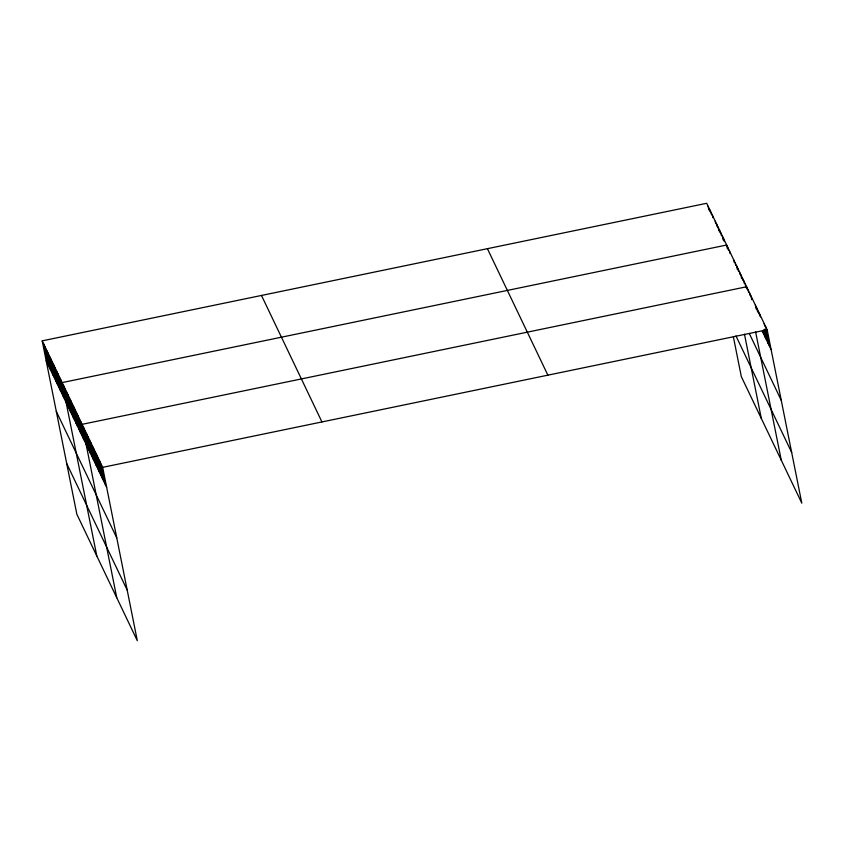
<?xml version="1.0" encoding="UTF-8"?>
<svg xmlns="http://www.w3.org/2000/svg" width="844" height="844" viewBox="0 0 844 844"><rect width="100%" height="100%" fill="white"/><g stroke="black" fill="none" stroke-linecap="round" stroke-linejoin="round"><path stroke-width="1.27" d="M42.2 340.849L102.662 467.344L137.308 640.712L76.846 514.228L42.2 340.849L706.692 203.288L767.154 329.772L801.8 503.151L741.338 376.656L733.383 336.861M102.662 467.344L767.154 329.772M762.322 331.228L771.131 349.659M749.293 333.454L781.249 400.309M735.968 335.944L791.683 452.489M487.41 248.685L547.872 375.169M261.482 295.453L321.944 421.947M46.177 360.736L106.639 487.22M56.295 411.387L116.757 537.871M66.718 463.578L127.18 590.061M765.687 326.702L769.665 346.578M764.221 323.632L764.717 326.122M765.466 329.846L768.188 343.508M764.485 329.255L766.721 340.438M763.767 329.909L765.255 337.368M759.811 314.411L760.307 316.901M763.039 330.574L763.788 334.298M758.345 311.341L758.84 313.831M756.878 308.271L757.627 311.995M755.412 305.201L756.15 308.925M751.002 295.98L751.751 299.715M749.535 292.91L750.031 295.4M748.069 289.84L748.565 292.33M747.098 289.249L746.602 286.77L82.111 424.332L116.746 597.71M755.633 331.977L781.238 460.138M745.178 283.784L745.917 287.519M743.754 280.809L744.25 283.289M742.319 277.824L742.826 280.313M740.895 274.849L741.644 278.573M739.471 271.863L739.966 274.342M738.046 268.877L738.542 271.367M736.622 265.902L737.371 269.626M735.198 262.917L735.694 265.406M733.774 259.941L734.269 262.421M729.501 250.995L729.997 253.474M728.077 248.009L728.572 250.499M727.391 248.758L726.642 245.024L62.15 382.596L96.796 555.964M744.461 334.203L761.288 418.402M723.793 239.063L724.289 241.553M722.369 236.088L723.118 239.812M720.945 233.102L721.441 235.592M719.521 230.117L720.016 232.606M718.096 227.142L718.845 230.866M716.672 224.156L717.168 226.646M715.248 221.181L715.744 223.66M712.399 215.209L712.895 217.699M710.975 212.234L711.471 214.714M709.54 209.249L710.036 211.738M708.116 206.274L708.865 209.998M101.196 464.274L105.162 484.15M99.729 461.193L103.696 481.08M98.263 458.123L102.23 478.01M96.786 455.053L100.763 474.929M95.319 451.983L99.297 471.859M93.853 448.913L97.83 468.789M92.386 445.843L96.353 465.719M90.92 442.762L94.887 462.649M89.443 439.692L93.42 459.579M87.976 436.622L91.954 456.498M86.51 433.552L90.487 453.428M85.044 430.482L89.01 450.358M83.577 427.412L87.544 447.288M80.676 421.356L84.653 441.233M79.252 418.371L83.229 438.258M77.827 415.396L81.805 435.272M76.403 412.41L80.38 432.286M74.979 409.424L78.956 429.311M73.555 406.449L77.532 426.325M72.13 403.464L76.097 423.34M70.706 400.489L74.673 420.365M69.282 397.503L73.249 417.379M67.858 394.517L71.824 414.404M66.433 391.542L70.4 411.418M64.999 388.556L68.976 408.433M63.574 385.581L67.552 405.458M60.726 379.61L64.703 399.497M59.302 376.635L63.279 396.511M57.877 373.649L61.855 393.526M56.453 370.664L60.42 390.55M55.029 367.689L58.996 387.565M53.605 364.703L57.571 384.59M52.18 361.728L56.147 381.604M50.756 358.742L54.723 378.618M49.321 355.757L53.299 375.643M47.897 352.781L51.874 372.658M46.473 349.796L50.45 369.683M45.048 346.821L49.026 366.697M43.624 343.835L47.602 363.711"/></g></svg>
